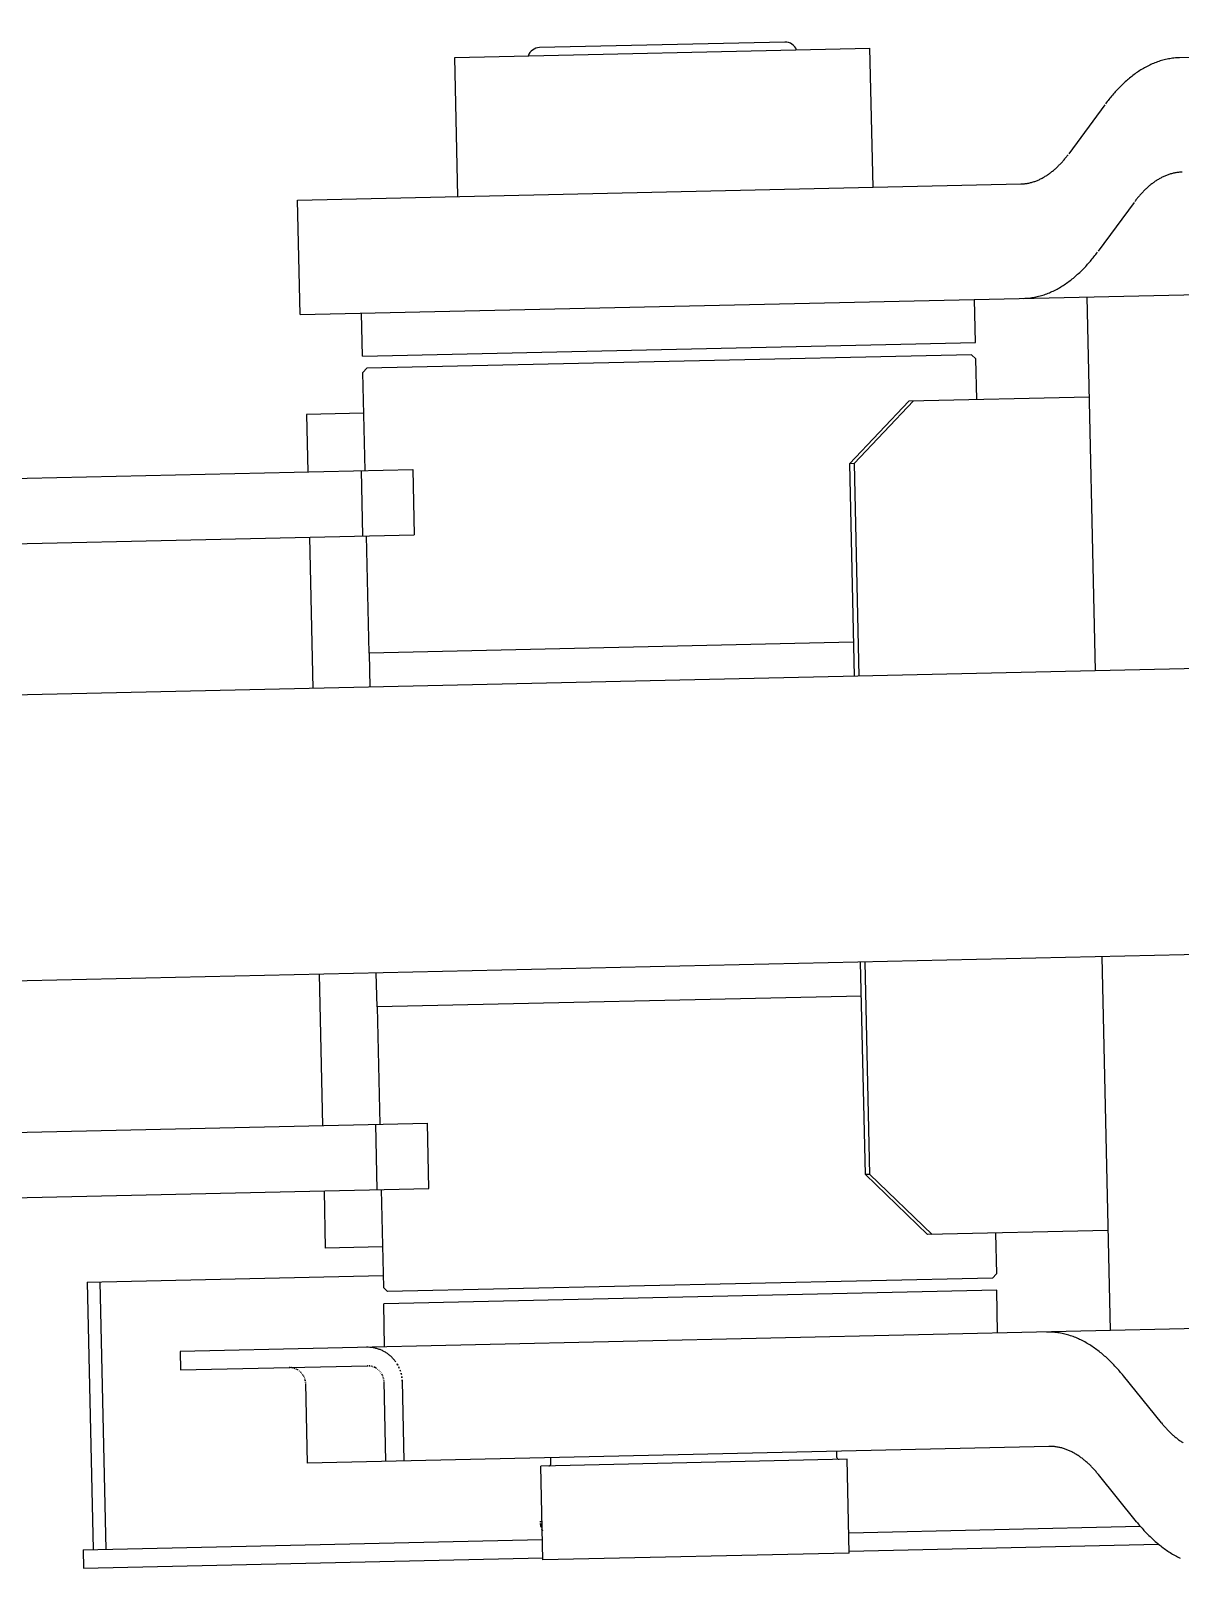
# Model space of a CAD drawing. Header units: metres. Extents: x 668617 to 675126, y 2286318 to 2293677.
# Drawn here: x 669895.029 to 669895.436, y 2287288.002 to 2287288.546 of the extents above; entities that cross this region are included whole.
import ezdxf

# ---------------------------------------------------------------- set-up
doc = ezdxf.new("R2010")
doc.units = ezdxf.units.M
doc.header["$MEASUREMENT"] = 0
doc.layers.add('0_VEH_CONSTRUCCION', color=250, linetype='Continuous')

# ---------------------------------------------------------------- blocks, each defined once
blk = doc.blocks.new('excavadora planta')
at = {"color": 0}
for p, q in [((-6.832740353062832, 0.3944017437034262), (-6.89306961012835, 0.3944017437034262)), ((-6.811865815456713, 0.3923901504901579), (-6.913959220364404, 0.3923901504901579)), ((-6.913951985501967, 0.3582366257648033), (-6.913951985501967, 0.3924003998787242)), ((-6.811858429868494, 0.3582361735857944), (-6.811858429868494, 0.3923999476997011)), ((-6.439359780049131, 0.3883731438419602), (-6.735809776144038, 0.3883731438419602)), ((-6.754466074779202, 0.3772029684001552), (-6.763577479674495, 0.3653870814847835)), ((-6.953341892651451, 0.3582274314603069), (-6.775537460933833, 0.3582274314603069)), ((-6.953341892651451, 0.3300890919556849), (-6.953341892651451, 0.3582247183869072)), ((-6.747769305224097, 0.3530769630284567), (-6.756880559395427, 0.3412606239343035)), ((-6.953341892651451, 0.3300918050290846), (-6.688952737316754, 0.3300918050290846)), ((-6.938269262549511, 0.3195399088740629), (-6.938269262549511, 0.3300899963134754)), ((-6.787542961536133, 0.3195399088740629), (-6.787542961536133, 0.3300899963134754)), ((-6.759910760950333, 0.3300918050290846), (-6.759910760950333, 0.2381469526955726)), ((-6.938269262549511, 0.3195399088740629), (-6.787542961536133, 0.3195399088740629)), ((-6.938270769813016, 0.2914038302640449), (-6.938270769813016, 0.3155201891524655)), ((-6.93726497320597, 0.3165247799485513), (-6.938270317633851, 0.3155197369734566)), ((-6.78854936104824, 0.3165252321275602), (-6.937266480467656, 0.3165252321275602)), ((-6.787544016620359, 0.3155198876997076), (-6.78854936104824, 0.3165249306750439)), ((-6.787544468799638, 0.3054718695689473), (-6.787544468799638, 0.3155201891524655)), ((-6.952318008887346, 0.3054718695689473), (-6.952318008887346, 0.2914038302640449)), ((-6.938270769813016, 0.3054718695689473), (-6.952318008887346, 0.3054718695689473)), ((-6.804210275902733, 0.3054717188426821), (-6.819187194802225, 0.2903990887414807)), ((-6.81805524028141, 0.2903987872887228), (-6.803078773561197, 0.3054714173901516)), ((-6.759910760950333, 0.3054718695689473), (-6.804210728080193, 0.3054718695689473)), ((-7.469598615860377, 0.2914038302640449), (-6.926523312637073, 0.2914038302640449)), ((-6.939247174789443, 0.2914038302640449), (-6.939247174789443, 0.2753266093665303)), ((-6.926523312637073, 0.2914038302640449), (-6.926523312637073, 0.2753266093665303)), ((-6.819187646981504, 0.2903992394677317), (-6.819187646981504, 0.2381469526955726)), ((-6.81805629536575, 0.2903992394677317), (-6.819187646981504, 0.2903992394677317)), ((-6.81805629536575, 0.2903992394677317), (-6.81805629536575, 0.2381469526955726)), ((-7.469598615860377, 0.2753266093665303), (-6.926523312637073, 0.2753266093665303)), ((-6.952318008887346, 0.2753266093665303), (-6.952318008887346, 0.2381469526955726)), ((-6.938270769813016, 0.2464827200468136), (-6.938270769813016, 0.2753266093665303)), ((-6.938273784338321, 0.2464827200468136), (-6.938273784338321, 0.2381469526955726)), ((-6.819187646981504, 0.2464827200468136), (-6.938270769813016, 0.2464827200468136)), ((-6.706006513919647, 0.2381469526955726), (-7.338610074691928, 0.2381469526955726)), ((-6.706005006656142, 0.1678085648857888), (-7.338610074691928, 0.1678085648857888)), ((-6.952318008887346, 0.1678085648857888), (-6.952318008887346, 0.1306289082148169)), ((-6.938269262549511, 0.1594737018923524), (-6.938269262549511, 0.1678085648857888)), ((-6.819187646981504, 0.115556730292397), (-6.819187646981504, 0.1678085648857888)), ((-6.81805629536575, 0.115556730292397), (-6.81805629536575, 0.1678085648857888)), ((-6.759910760950333, 0.1678085648857888), (-6.759910760950333, 0.075866877804458)), ((-6.938270769813016, 0.1594737018923524), (-6.938270769813016, 0.1306289082148169)), ((-6.819187646981504, 0.1594737018923524), (-6.938269262549511, 0.1594737018923524)), ((-7.469598615860377, 0.1306289082148169), (-6.926523312637073, 0.1306289082148169)), ((-6.939247174789443, 0.1145521394963254), (-6.939247174789443, 0.13062936039384)), ((-6.926523312637073, 0.1145521394963254), (-6.926523312637073, 0.13062936039384)), ((-7.469598615860377, 0.1145521394963254), (-6.926523312637073, 0.1145521394963254)), ((-6.952318008887346, 0.1145521394963254), (-6.952318008887346, 0.1004841001911956)), ((-6.938270769813016, 0.1145521394963254), (-6.938270769813016, 0.0904357806079048)), ((-6.81805629536575, 0.115556730292397), (-6.819187646981504, 0.115556730292397)), ((-6.804210275902733, 0.1004841001911956), (-6.81918674262306, 0.115556730292397)), ((-6.818055692460689, 0.1155564288398807), (-6.803078773561197, 0.1004836480121867)), ((-6.938270769813016, 0.1004841001911956), (-6.952318008887346, 0.1004841001911956)), ((-6.759910760950333, 0.1004841001911956), (-6.804210728080193, 0.1004841001911956)), ((-6.787544468799638, 0.1004841001911956), (-6.787544468799638, 0.0904357806079048)), ((-7.010988372283236, 0.09345000517562596), (-7.010988372283236, 0.02763325566982644)), ((-7.010988372283236, 0.09345000517562596), (-6.938270769813016, 0.09345000517562596)), ((-7.00787331182039, 0.09345000517562596), (-7.00787331182039, 0.02763325566982644)), ((-6.93726497320597, 0.0894304361800522), (-6.938270769813016, 0.09043623278668633)), ((-6.78854936104824, 0.08943073763281006), (-6.937266480467656, 0.08943073763281006)), ((-6.787543564441194, 0.09043517770263065), (-6.7885483059639, 0.08943028545378695)), ((-6.787547483324829, 0.08641606088608), (-6.938274688696765, 0.08641606088608)), ((-6.938274688696765, 0.07586401400479303), (-6.938274688696765, 0.08641606088608)), ((-6.787547483324829, 0.07586401400479303), (-6.787547483324829, 0.08641606088608)), ((-6.688952737316754, 0.075866877804458), (-6.98858004383851, 0.075866877804458)), ((-6.98858004383851, 0.075866877804458), (-6.98858004383851, 0.07134523950047367)), ((-6.988579139480066, 0.07134523950047367), (-6.942698807082479, 0.07134523950047367)), ((-6.959760722906367, 0.07069560914297313), (-6.960122013849059, 0.07090451579621515)), ((-6.940507849571759, 0.07069560914297313), (-6.940868989788669, 0.07090451579621515)), ((-6.957931508515799, 0.06732597195765777), (-6.957931508515799, 0.04773125137323575)), ((-6.938678484457228, 0.06732597195765777), (-6.938678484457228, 0.04773125137323575)), ((-6.934156695426282, 0.06732597195765777), (-6.934156695426282, 0.04773125137323575)), ((-6.747768853046637, 0.05288217198409484), (-6.756880559395427, 0.06469896325725699)), ((-6.775537460933833, 0.04773125137323575), (-6.957931508515799, 0.04773125137323575)), ((-6.825223632432312, 0.04572252195961823), (-6.900586782938149, 0.04572252195961823)), ((-6.900586782938149, 0.02261211040432443), (-6.900586782938149, 0.04572252195961823)), ((-6.89807507985779, 0.04622564635256765), (-6.89807507985779, 0.04772989483664958)), ((-6.827735636964235, 0.04622564635256765), (-6.827735636964235, 0.04772989483664958)), ((-6.825223632432312, 0.02261211040432443), (-6.825223632432312, 0.04572252195961823)), ((-6.754466677684263, 0.02875661879141944), (-6.763576876769434, 0.04057175207523755)), ((-7.01347942586051, 0.02763325566982644), (-7.01347942586051, 0.02311131591331161)), ((-7.01347942586051, 0.02763325566982644), (-6.900586782938149, 0.02763325566982644)), ((-6.825223632432312, 0.02763325566982644), (-6.753572117086833, 0.02763325566982644)), ((-7.01347942586051, 0.02311131591331161), (-6.900586782938149, 0.02311131591331161)), ((-6.825223632432312, 0.02311131591331161), (-6.749182364296189, 0.02311131591331161)), ((-6.825223632432312, 0.02261211040432443), (-6.900586782938149, 0.02261211040432443))]:
    blk.add_line(p, q, dxfattribs=at)
for centre, radius, start, end in [((-6.89306961012835, 0.391386614778142), 0.003014526020262585, 89.99968799707388, 160.5597600003424), ((-6.832740353062832, 0.3913879713147281), 0.003014526020262585, 19.41613800014549, 90.00028899708357), ((-6.733147724235778, 0.3649074635187901), 0.02403223225664719, 119.7203349856745, 123.0118657797906), ((-6.734010931935927, 0.366424290751695), 0.02228698542371112, 116.1389988316475, 119.7263383573181), ((-6.734687527975211, 0.367795570154712), 0.0207578752774136, 112.284838314747, 116.1299410357829), ((-6.735178142392783, 0.3689949649311899), 0.01946201665882084, 108.1936594912351, 112.2873512860496), ((-6.735505897376129, 0.3699916538714945), 0.01841282070902975, 103.8737587423366, 108.1931198482234), ((-6.735697565758414, 0.3707647865388708), 0.01761628421321107, 99.36451453498431, 103.8715070137482), ((-6.735785422108506, 0.3712891427728096), 0.01708462052503902, 94.71823859643393, 99.35993706691362), ((-6.73580956071828, 0.3715588004255466), 0.0168138912387895, 90.0007340944572, 94.7118461413338), ((-6.727728211005569, 0.3578856286168559), 0.03291566198618084, 131.5176189239912, 133.9459523652994), ((-6.729377787252702, 0.3597501365199633), 0.03042618596084068, 128.8975505696899, 131.5190619190509), ((-6.730834465402268, 0.3615573979804907), 0.02810495701905743, 126.0689285388943, 128.8998836039768), ((-6.732092754809628, 0.3632793829694236), 0.02597223268758374, 123.0066900140898, 126.0617491923681), ((-6.719441961717962, 0.3502204899197778), 0.04421285775667597, 140.188637482484, 141.986083822496), ((-6.721734129147535, 0.3521327095569546), 0.04122779265457122, 138.2683251961732, 140.1904389395972), ((-6.723888220254594, 0.3540571349143562), 0.03833927818598162, 136.195628119213, 138.271741194494), ((-6.725898566545993, 0.3559817249796566), 0.03555619859235364, 133.9396103559899, 136.1914912025909), ((-6.781783682165269, 0.3788842311121812), 0.02264116609313691, 313.7552985763527, 315.9808258791908), ((-6.783043481612935, 0.3801005706089882), 0.02439233024617108, 315.9825989669682, 318.0568787274817), ((-6.784408016883958, 0.3813295839448045), 0.02622874690977662, 318.0522790358193, 319.9883719590022), ((-6.785869637534574, 0.382553199317627), 0.02813493772459049, 319.9935746031074, 321.8036252340868), ((-6.776244433640045, 0.3713892847752476), 0.01327474842842502, 292.179830279687, 295.9726937590022), ((-6.776666472894362, 0.3722529131852639), 0.01423598192341105, 295.9775020902926, 299.5268064408559), ((-6.777206956947225, 0.3732116334559237), 0.01533655590286985, 299.5185949778302, 302.8241030462426), ((-6.777877800271312, 0.3742495418932208), 0.01657238903005606, 302.8279928078047, 305.8963422345268), ((-6.77867838494069, 0.3753545268651379), 0.01793691356148104, 305.8984549028827, 308.7417839594812), ((-6.779602878974515, 0.3765100484786217), 0.01941674987263113, 308.7357130582192, 311.368682057344), ((-6.780641085220168, 0.3776883210627062), 0.02098716329769762, 311.3698361728833, 313.7601294210437), ((-6.735102829165044, 0.3470765470531489), 0.01327394686502857, 112.1797157195715, 115.9728083187541), ((-6.735410519676748, 0.3478294447220662), 0.01246060324906023, 108.1504201857364, 112.176524175484), ((-6.735615111900984, 0.3484557651738243), 0.01180171420152252, 103.8742955649765, 108.1537928416207), ((-6.735736997005233, 0.348950892437685), 0.01129180556282121, 99.36909762049996, 103.8763191940449), ((-6.735794410080985, 0.3492868996292486), 0.01095093434950578, 94.71721082523091, 99.35890929574094), ((-6.73580902156209, 0.3494591963476665), 0.01077801963673401, 90.00401134576866, 94.71512339209474), ((-6.775536178847119, 0.369008334601034), 0.01078030029481709, 269.9939869761453, 274.7048699360332), ((-6.775552591790756, 0.3691787365476102), 0.01095147455942766, 274.7173253695478, 279.3587947514035), ((-6.775610054286972, 0.3695147695082142), 0.01129237923945623, 279.3692121675869, 283.8762046465839), ((-6.775731998073297, 0.3700099418850726), 0.01180234574726908, 283.8744101168288, 288.1536782901114), ((-6.775936660437651, 0.3706363206840706), 0.01246131208974851, 288.1505347419106, 292.176409619471), ((-6.729560717124059, 0.3395824454081406), 0.02264157284488562, 133.7621432912408, 135.9878997553604), ((-6.730705624316442, 0.3407803908927178), 0.02098450232094461, 131.376509302215, 133.7668025500494), ((-6.731744993339362, 0.3419563446934433), 0.01941506040577137, 128.7355985574588, 131.3687967094944), ((-6.732669276374963, 0.3431117223182838), 0.017935468443135, 125.8983402573007, 128.7418984623781), ((-6.733469683195949, 0.344216579417207), 0.01657115177646015, 122.8278783030485, 125.8964568719234), ((-6.734140453623922, 0.3452569875225606), 0.01533325766041576, 119.523533813171, 122.829271017532), ((-6.734680890710024, 0.3462129997904952), 0.01423506326154256, 115.9773875266859, 119.5269210049786), ((-6.725472075183689, 0.3359118249165505), 0.02813864058072185, 139.9997020228512, 141.8097526541427), ((-6.726943002027838, 0.3371399004240914), 0.026222453979134, 138.0532454830202, 139.9893384064376), ((-6.728305123958762, 0.3383662153063085), 0.02438963603710124, 135.9824843082047, 138.0569932331538), ((-6.791905350723709, 0.3682396547194173), 0.04420983983863908, 320.1934827642198, 321.9909291048024), ((-6.783618875346519, 0.3605793202541889), 0.03291566198618084, 311.5176189239912, 313.9459523652994), ((-6.785452429682209, 0.3624794647528802), 0.03555620521957704, 313.9483504357383, 316.2002312825711), ((-6.787458941460386, 0.364412123901289), 0.03834210292125841, 316.1910645757681, 318.2671776510929), ((-6.789608540029576, 0.3663278221530391), 0.04122145566840878, 318.2689765507344, 320.1910902943411), ((-6.777336154416048, 0.3520408088456151), 0.02228698542371112, 296.1389988316475, 299.726338357318), ((-6.778195868474086, 0.3535561321344858), 0.02402919422473523, 299.7148783095997, 303.0066382398097), ((-6.779256128421366, 0.355181210544572), 0.02596955937095684, 303.0152490041528, 306.0705373247138), ((-6.780512696312712, 0.3569107515399992), 0.02810737799109231, 306.0651439663095, 308.8960990315115), ((-6.78196600539934, 0.3587148877142141), 0.03042405919964969, 308.8928122175381, 311.5143235666404), ((-6.775537483895619, 0.3469089485373331), 0.01681654060387136, 270.0005917726597, 274.7114747326488), ((-6.775561692247607, 0.3471749343314343), 0.01708361620068109, 274.7191180810875, 279.3605874628632), ((-6.775649445227828, 0.3477022281935263), 0.01761816156641643, 279.3632592867927, 283.8702517659316), ((-6.77583911519514, 0.3484713719509074), 0.01841034636783378, 283.8694960422733, 288.1888571485297), ((-6.776171052643804, 0.3494700593029876), 0.01946274674910987, 288.1994875677697, 292.2931793624945), ((-6.776659558376878, 0.3506695294425981), 0.0207578752774136, 292.2848383147469, 296.1299410357828), ((-6.942697878146873, 0.0673258818283955), 0.008540923243774243, 84.62114671926501, 90.24485900259523), ((-6.942698660949532, 0.06732504567571596), 0.008541829123915332, 78.86950787968459, 84.61644481639908), ((-6.942699044160918, 0.06732491736779878), 0.008542029002309938, 73.14884500547564, 78.86715197255135), ((-6.775537958852851, 0.05905358727852672), 0.01681319078026997, 85.36790206650852, 90.14109614999782), ((-6.775560258187511, 0.05878572264845161), 0.01708198135402035, 80.582405273769, 85.3659081154603), ((-6.775652872752744, 0.05824427016381151), 0.01763129075884083, 75.99608282886012, 80.5734068916958), ((-6.942699306957365, 0.06732515009902329), 0.008541882451410798, 67.52070268539485, 73.14670541965774), ((-6.942698651007049, 0.06732371871031262), 0.008542954355509095, 61.90266460912007, 67.52843829816003), ((-6.942699610255318, 0.06732440191042599), 0.00854280352920661, 56.26951556444357, 61.89483116384405), ((-6.942698348468525, 0.06732553275588771), 0.008541162408206569, 50.64725606066401, 56.27234261480675), ((-6.942698730819529, 0.0673233986297248), 0.008543055147373581, 45.02972046985122, 50.65434893351955), ((-6.942698892887961, 0.06732513087280267), 0.00854194427647922, 39.39634024183248, 45.02073966056417), ((-6.942698421496402, 0.06732565281474479), 0.00854124873118592, 33.7712421053457, 39.39564152407598), ((-6.942699492491897, 0.06732370582803071), 0.008543221359982757, 28.00482736134112, 33.77810371139728), ((-6.775848763686668, 0.0574526229613781), 0.01844681292251624, 71.62502323672504, 76.00074310434745), ((-6.77619119846338, 0.05643336415941747), 0.01952205120159747, 67.47886330708616, 71.61425298683037), ((-6.776695657947585, 0.05521037606237655), 0.02084499249117758, 63.61230098241527, 67.48558523497418), ((-6.777393676132988, 0.05380887386849054), 0.02241069757826215, 60.00232315383141, 63.60615980336503), ((-6.778285015533584, 0.05226123118872295), 0.02419666529970401, 56.66837346067134, 60.00664783041389), ((-6.779382356304723, 0.05059176599857551), 0.02619448174450239, 53.58533262746941, 56.66949284050996), ((-7.385797646455671, -23.83761994442277), 23.91271737278684, 88.98376547740904, 88.98468220998086), ((-9.844129995306616, -24.82678769099529), 25.06441782931279, 83.39538163031195, 83.39629836264531), ((-14.23363543530172, -33.07597924222601), 33.93565185706101, 77.62496179858614, 77.62564934845203), ((-23.05072944425638, -48.85838708860189), 51.50716085175149, 71.79678746526483, 71.79724583126274), ((-49.35208369998099, -94.69817225117762), 103.8183814498331, 65.90014861086996, 65.90037779401497), ((54.42369431039072, 84.55266484280627), 104.4276384747947, 233.9983525263839, 233.9985817096018), ((27.82082602400897, 38.78812961087642), 52.04540725602551, 228.0665179135479, 228.0669762797277), ((18.61425484125778, 23.20650547329832), 34.48604180845589, 222.135777068036, 222.1364646173582), ((13.69078901521766, 15.21769308726306), 25.60983573068924, 216.2624438514081, 216.2633605837086), ((10.47300615722838, 10.31874871397341), 20.22145003390227, 210.4541452925037, 210.4552912080867), ((11.10624238761363, 8.396633433582934), 19.8916378160214, 204.748793576248, 204.7499394918829), ((8.397084319669148, 5.39430300784494), 16.2525732364358, 199.1274062321672, 199.1287813309155), ((8.485116815912988, 3.811307219287585), 15.89030160502348, 193.6236395604924, 193.6250146592773), ((6.192892589076791, 1.97351245695954), 13.2882176869913, 188.2441870221319, 188.2457913039252), ((-7.366544773122996, -23.83761994442277), 23.91271737278684, 88.98376547740904, 88.98468220998086), ((-9.824877046610027, -24.83620816807304), 25.07377581944949, 83.39785739084272, 83.39877412316103), ((-14.21438241124133, -33.07597924222601), 33.93565185706101, 77.62496179858614, 77.62564934845203), ((-23.03147649555979, -48.83954613444615), 51.48926311470109, 71.79023811598029, 71.79069648215716), ((-49.33283075128452, -94.73585415948922), 103.8527799940952, 65.90863738029684, 65.90886656323336), ((54.4429471837243, 84.55266438571233), 104.4276381050051, 233.9983523790166, 233.9985815622344), ((27.84007889734175, 38.78812961087642), 52.04540725602551, 228.0665179135479, 228.0669762797277), ((18.63350771459136, 23.20650562566297), 34.48604191067646, 222.1357772560138, 222.1364648049628), ((13.71004196391414, 15.22711333579387), 25.61540885127057, 216.2794335832683, 216.2803503154516), ((10.49225918128775, 10.31874880539219), 20.22145008023854, 210.4541455158972, 210.4552914311513), ((11.12549533631011, 8.389097051920814), 19.88848388974719, 204.7290765969066, 204.7302225124311), ((8.416337193001937, 5.39430300784494), 16.2525732364358, 199.1274062321672, 199.1287813309155), ((8.504369689246573, 3.811307295469916), 15.89030162296859, 193.6236398274553, 193.6250149262411), ((6.212145462411286, 1.97351245695954), 13.2882176869913, 188.2441870221319, 188.2457913039252), ((-6.942697980811658, 0.06732613149640088), 0.008540747842580132, 22.31470670805754, 27.99522184217929), ((-6.942696886961357, 0.06732523464054907), 0.008540076529492365, 16.75088276785694, 22.32305960875261), ((-6.942698106327839, 0.06732529434155765), 0.008541226957735262, 11.19772454076396, 16.74814180317031), ((-6.942697520269348, 0.06732450033399573), 0.008540806295389912, 5.594201745332591, 11.20371320778557), ((-6.942695592934683, 0.06732595125596674), 0.008538746793503065, 359.9971047473523, 5.585772991499923), ((-6.780684915457186, 0.04882470418681351), 0.02838974192862914, 50.74053434027125, 53.58684231892505), ((-6.782191853140262, 0.04698646007302898), 0.03076671296051657, 48.10723096868333, 50.73401283855428), ((-6.783883570423541, 0.04509073924211293), 0.03330750522713161, 45.6917495792412, 48.11847891841536), ((-6.785766998334452, 0.04316699897535159), 0.03599972782529045, 43.44015071839024, 45.68538589436569), ((5.269730236147439, 0.665716652525191), 12.24229469758188, 182.7998412345108, 182.8016746994865), ((5.288983109481023, 0.6657165953884601), 12.24229469479, 182.7998409674494, 182.8016744324249), ((-6.787823801216291, 0.04121287484639424), 0.03883680719929015, 41.36559070900187, 43.44697456231568), ((-6.790045397875474, 0.03925630116823697), 0.04179715721456176, 39.43168368837311, 41.36594327759828), ((-6.792418610989671, 0.03730668341611931), 0.04486850019914215, 37.62794968679798, 39.4297502380013), ((-6.724990484270734, 0.07044051054514), 0.02876152971684836, 217.630662963735, 219.4324635145134), ((-6.726510090602119, 0.069189445242543), 0.02679318865616807, 219.4301445775664, 221.3644041667702), ((-6.727935314585579, 0.06793505094877617), 0.02489456592567978, 221.3653315459255, 223.4467153990902), ((-6.729254609259556, 0.0666845614149878), 0.02307680298881421, 223.4451734668907, 225.6904086429732), ((-6.730458126515146, 0.0654522149392136), 0.02135426664018791, 225.6914029625289, 228.1179031442558), ((-6.731544654418599, 0.06423544703501705), 0.01972299268855907, 228.1081067251216, 230.7348885945656), ((-6.898577601346005, 0.04622293327915372), 0.0005024159791670635, 270.008180001079, 359.8696999995798), ((-6.827233718381194, 0.04622564635256765), 0.0005024159791670635, 180.0000900002085, 269.999960001416), ((-6.775536524622225, 0.03695550957594662), 0.01077614273630212, 85.49728873416564, 90.24619988983558), ((-6.775551901499284, 0.0367887058649643), 0.01094363903698071, 80.70048465913924, 85.485591083347), ((-6.775609299809275, 0.03644157415321558), 0.01129548374597482, 75.99850025856676, 80.69769980509697), ((-6.775739129393969, 0.03592684962193005), 0.01182632750311544, 71.61582300897949, 75.99154287661428), ((-6.775955426477708, 0.03527461159980305), 0.01251349464077208, 67.48272020057588, 71.61788077189122), ((-6.7762820532364, 0.03448844717233612), 0.01336481076586538, 63.60685735003203, 67.47991248481893), ((-6.776725081656537, 0.0335903822747099), 0.01436620456217687, 60.01268451427077, 63.61629203715487), ((-6.777299573431833, 0.03259787597544062), 0.01551298588380998, 56.66900607890289, 60.00705131440666), ((-6.778004830818873, 0.03152928670729693), 0.01679332450429423, 53.57795511880801, 56.66188619048124), ((-6.732510449472329, 0.06305467608311233), 0.0181975485127564, 230.7362178654082, 233.5825258439603), ((-6.733346446820065, 0.0619257348459854), 0.01679277345246978, 233.5911430071489, 236.6753032200257), ((-6.778838214061466, 0.03039430342205662), 0.01820141000496808, 50.74219277076702, 53.58827160150087), ((-6.779799747749507, 0.02921779875590858), 0.01972085406853679, 48.11536208714264, 50.7421439571807), ((-6.780889638104895, 0.02800466469867047), 0.02135166772789069, 45.68487751596738, 48.11137769736386), ((-6.782094833630595, 0.02676326034726628), 0.0230818580647319, 43.45209118938815, 45.69709720417892), ((-6.78341652337383, 0.02551819484227735), 0.0248976299255907, 41.35889202957942, 43.44027588281491), ((-6.784840016580461, 0.02426166762265325), 0.02679636309339455, 39.43025907291281, 41.3642894949688), ((-6.786357204987212, 0.02301265982455902), 0.0287615297530688, 37.63066305420433, 39.43246360514023), ((5.232499637639648, 0.1702478713949489), 12.13425386346688, 180.6520644511733, 180.6527520004752), ((5.395789775503204, 0.44643284651589), 12.30373797968083, 181.9302436993272, 181.9309312486802), ((5.559083323753839, 0.7351763459339367), 12.47987883287675, 183.230665986291, 183.2313535356783), ((5.684698735127995, 1.023918264364184), 12.62470242195823, 184.5076632096853, 184.508350758978), ((5.810317858341705, 1.350339974384184), 12.77948709843193, 185.9231810174394, 185.9238685667648), ((5.923380284199538, 1.664199921129878), 12.92783157202572, 187.2558627901208, 187.2565503394276), ((6.011325604326998, 2.003179781908017), 13.06193759969071, 188.6829852649357, 188.6836728143263), ((6.086714453189074, 2.34215851060047), 13.19161336712963, 190.0898031524265, 190.0904907017879), ((6.124425937850901, 2.706257680867537), 13.29718907194116, 191.6067854669198, 191.6074730163473), ((6.174702334450785, 3.070356171227928), 13.42416950691806, 193.0866915396961, 193.0873790891195), ((6.16218045487085, 3.434454740228205), 13.4991522506558, 194.6048305860004, 194.6055181352478), ((6.149663210534754, 3.836234758807478), 13.59400509715935, 196.2577431909747, 196.2584307403122), ((6.112029556961488, 4.212894111361024), 13.66839662232367, 197.8185449199175, 197.81923246929), ((12.48654872173665, 6.92581211601933), 20.57701264782542, 199.5794876977556, 199.5799460639792), ((12.35472076282883, 7.528562594054449), 20.66386948281734, 201.2773256170703, 201.2777839832744), ((12.12869381736596, 8.150155458145122), 20.68938966773229, 203.1092970679662, 203.1097554342943), ((-6.718929228985985, 0.05614648701180158), 0.04486850020482785, 217.6279496811637, 219.4297502320878), ((-6.721306981793646, 0.05419248025964407), 0.0417908631363976, 219.4309891754454, 221.3652487643521), ((-6.723520040798235, 0.05224037094454559), 0.03883987112545292, 221.3614627541537, 223.4428466074624), ((-6.725580917013076, 0.05029001730673599), 0.03600242704602031, 223.4445122705822, 225.6897474466601), ((-6.727464344924101, 0.04835887303796937), 0.03330490649092069, 225.6875665672478, 228.114295906419), ((-6.729159349296424, 0.04647007279702109), 0.03076707170417762, 228.1158643817598, 230.7426462518119), ((-6.730662999890455, 0.04462558350198265), 0.0283873455214227, 230.7367775231853, 233.5830855015377), ((-6.73196555904201, 0.04286435461183657), 0.02619677937097306, 233.5888346141788, 236.6729948272871), ((-6.733060238222265, 0.04119201460220268), 0.02419802352432198, 236.6631590845955, 240.0014334541355), ((-6.733956634751848, 0.03964197639071187), 0.02240745286349979, 240.0048287834213, 243.6086654327275)]:
    blk.add_arc(centre, radius, start, end, dxfattribs=at)

msp = doc.modelspace()

# ---------------------------------------------------------------- block references
at = {"layer": '0_VEH_CONSTRUCCION', "xscale": 1.44, "yscale": 1.44, "zscale": 1.44, "rotation": 1.284310337234343}
msp.add_blockref('excavadora planta', (669905.1454842233, 2287288.195158107), dxfattribs=at)

doc.saveas('drawing.dxf')
